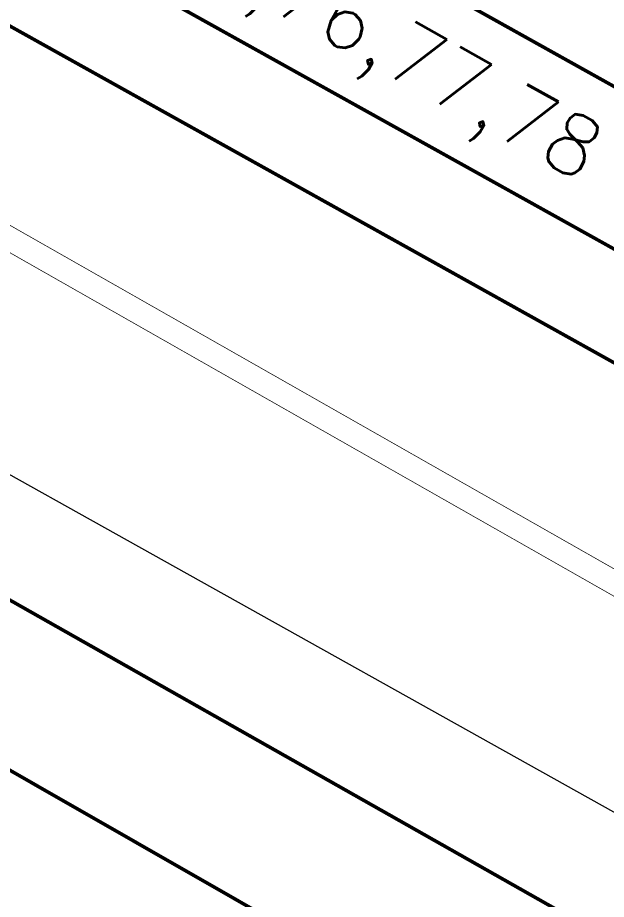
# Model space of a CAD drawing. Header units: inches. Extents: x 350994 to 353538, y 1581369 to 1583842.
# Drawn here: x 351679 to 351695.76, y 1583607.09 to 1583632.15 of the extents above; entities that cross this region are included whole.
import ezdxf
from ezdxf.enums import TextEntityAlignment as Align

# ---------------------------------------------------------------- set-up
doc = ezdxf.new("R2010")
doc.units = ezdxf.units.IN
doc.header["$MEASUREMENT"] = 0
for name, pattern in [('1', [0]), ('ACAD_ISO03W100', [30, 12, -18]), ('DASHDOTX2', [2, 1, -0.5, 0, -0.5])]:
    doc.linetypes.add(name, pattern=pattern)
for name, color, linetype in [('BOUNDARY', 5, 'Continuous'), ('BULDING', 5, '1'), ('CULVERT', 255, '1'), ('CW', 94, '1'), ('EP TF', 5, 'Continuous'), ("ROAD'S", 1, '1')]:
    doc.layers.add(name, color=color, linetype=linetype)
doc.styles.add('ROMANS', font='ROMANS.shx')
doc.styles.get("Standard").update_dxf_attribs({"font": 'arial.ttf'})
doc.linetypes.add('SILT_FENCE', pattern='A,0.5,-0.2,["EP",Standard,S=0.1,R=0,X=-0.1,Y=-0.05],-0.2', length=0.9)

msp = doc.modelspace()

# ---------------------------------------------------------------- linework, layer by layer
at = {"layer": 'BOUNDARY', "lineweight": 5, "const_width": 0.1, "elevation": 90.928}
msp.add_lwpolyline([(351670.568, 1583644.361), (351702.971, 1583626.298), (351701, 1583622.782), (351668.49, 1583640.866), (351670.568, 1583644.361)], dxfattribs=at)
at = {"layer": 'CULVERT', "color": 250, "linetype": 'DASHDOTX2', "lineweight": 5, "ltscale": 2, "const_width": 0.02}
for points, elevation in [([(351543.821, 1583701.404), (351622.658, 1583658), (351660.106, 1583636.865), (351701.075, 1583613.586)], 89.575), ([(351543.486, 1583700.814), (351622.403, 1583657.366), (351659.851, 1583636.23), (351701.736, 1583612.431)], 89.644)]:
    msp.add_lwpolyline(points, dxfattribs=dict(at, elevation=elevation))
at = {"layer": 'CW', "linetype": 'ACAD_ISO03W100', "lineweight": 5, "ltscale": 0.1, "const_width": 0.1, "elevation": 90.928}
msp.add_lwpolyline([(351701, 1583622.782), (351699.624, 1583620.311), (351666.015, 1583639.028), (351667.329, 1583641.452), (351668.49, 1583640.866)], dxfattribs=at)
at = {"layer": 'EP TF', "color": 252, "linetype": 'SILT_FENCE', "lineweight": 5, "ltscale": 6, "elevation": 90.11}
msp.add_lwpolyline([(351516.056, 1583709.891), (351544.392, 1583694.56), (351591.964, 1583667.624), (351758.841, 1583574.481)], dxfattribs=at)
at = {"layer": "ROAD'S", "lineweight": 5, "const_width": 0.1}
for points in [[(351710.842, 1583629.915), (351698.825, 1583604.262), (351587.502, 1583667.216), (351587.502, 1583667.216)], [(351585.911, 1583663.826), (351585.911, 1583663.826), (351694.593, 1583601.724), (351695.694, 1583599.008), (351696.128, 1583594.755), (351690.565, 1583577.209)]]:
    msp.add_lwpolyline(points, dxfattribs=at)

# ---------------------------------------------------------------- texts
at = {"layer": 'BULDING', "color": 0, "linetype": 'Continuous', "lineweight": 9, "style": 'ROMANS'}
msp.add_text('D17 - 75,76,77,78', height=1.7, rotation=330.8623, dxfattribs=at).set_placement((351685.614, 1583633.684, 90.928), align=Align.MIDDLE_CENTER)

doc.saveas('drawing.dxf')
